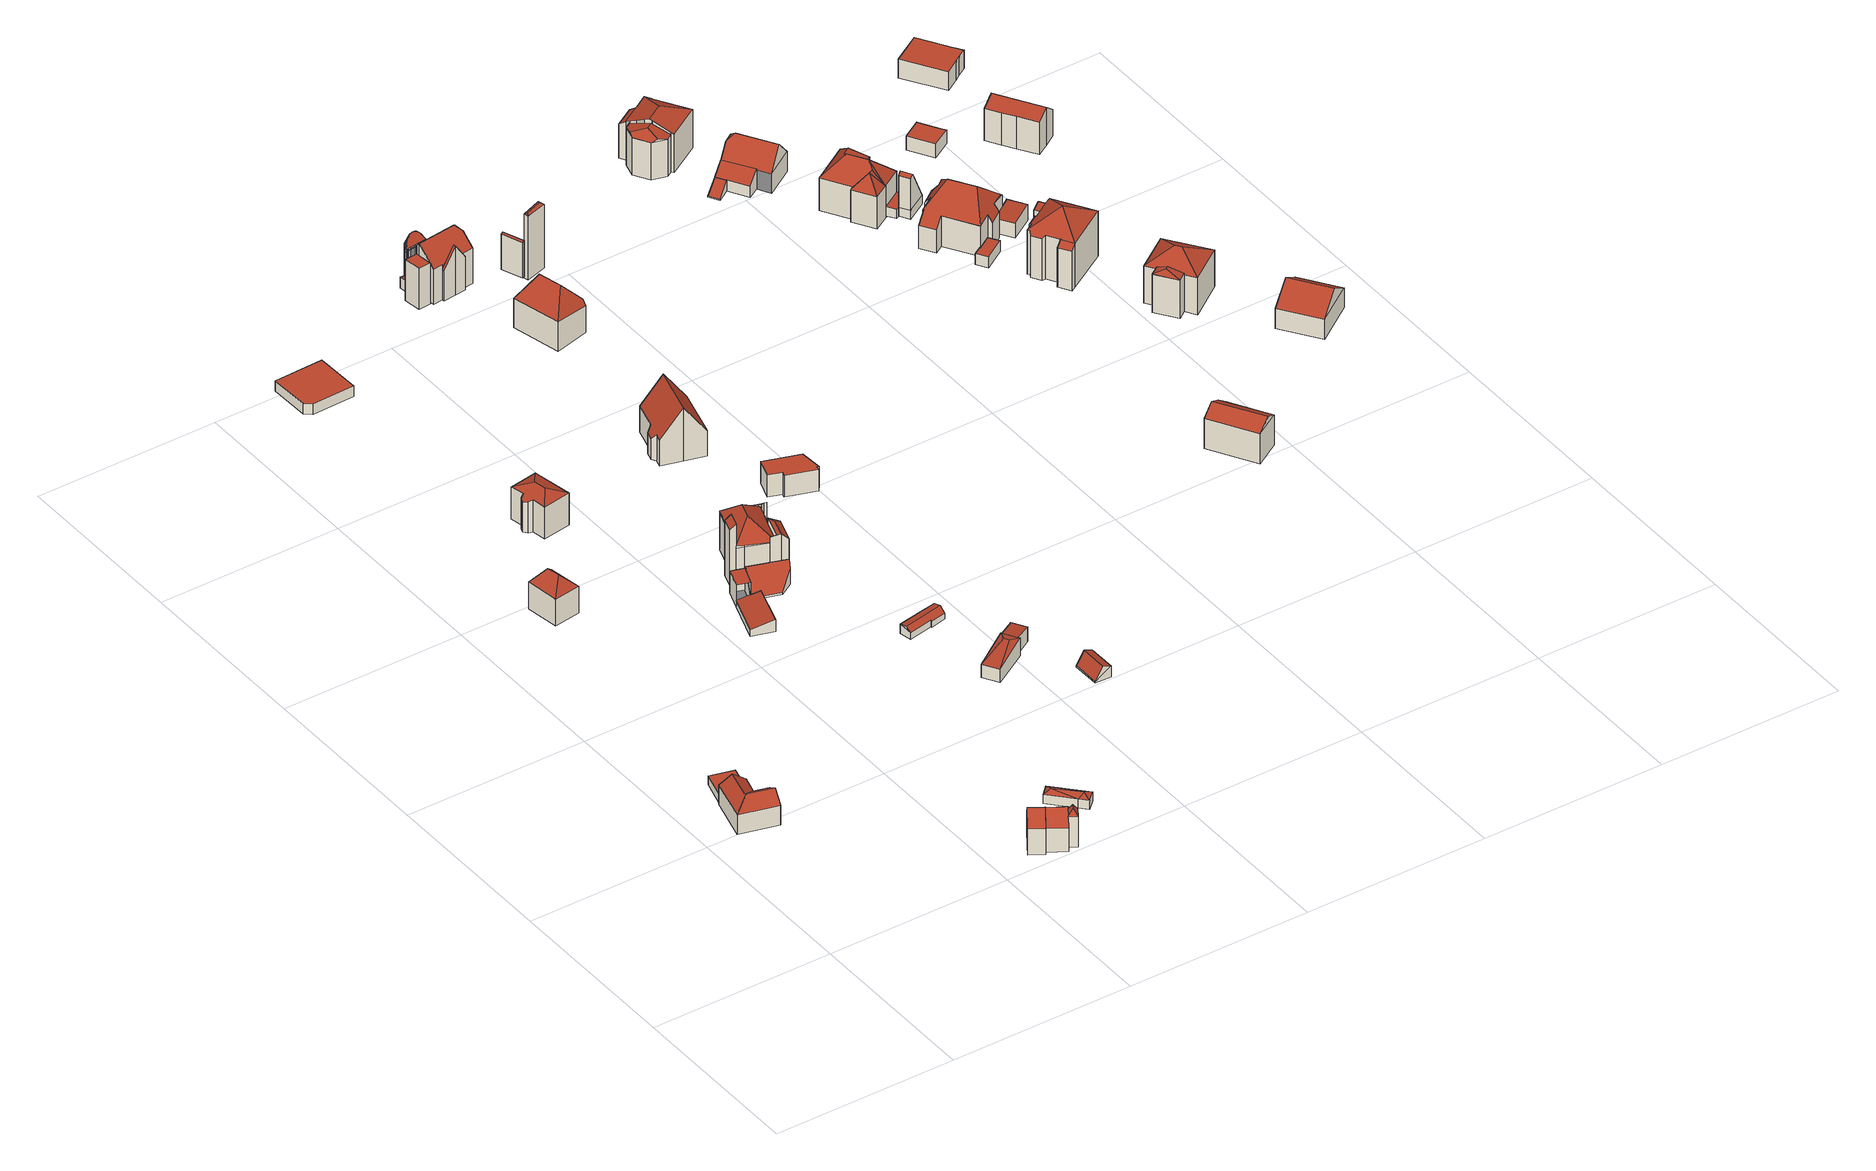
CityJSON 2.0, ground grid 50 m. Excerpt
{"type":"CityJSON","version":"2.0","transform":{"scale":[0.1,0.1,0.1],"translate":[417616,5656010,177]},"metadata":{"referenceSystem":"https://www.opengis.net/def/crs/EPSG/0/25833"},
"CityObjects":{
"building1":{"type":"Building","attributes":{"Dachtyp_tdc":"tdcFreeFormRoof","Gemeindeschluessel":14612000,"Dachneigung":33.46,"QualitaetDacherkennung":55,"Geometrietyp2DReferenz":"3000","measuredHeight":8.09,"function":"31001_9998","roofType":"5000"},"geometry":[{"type":"Solid","lod":"2","boundaries":[[[[0,1,2,3]],[[1,4,5,2]],[[4,6,7,5]],[[6,8,9,7]],[[8,10,11,9]],[[12,13,14,8,6]],[[15,12,6,4]],[[15,4,1]],[[13,12,15,1,0]],[[14,13,0,10]],[[14,10,8]],[[11,3,2,5,7,9]],[[10,0,3,11]]]],"semantics":{"surfaces":[{"type":"WallSurface"},{"type":"RoofSurface"},{"type":"GroundSurface"}],"values":[[0,0,0,0,0,1,1,0,1,1,0,2,0]]}}]},
"building2":{"type":"Building","attributes":{"Dachtyp_tdc":"tdcPolyFlatRoof","Gemeindeschluessel":14612000,"Dachneigung":0,"QualitaetDacherkennung":69,"Geometrietyp2DReferenz":"3000","measuredHeight":2.61,"function":"31001_9998","roofType":"1000"},"geometry":[{"type":"Solid","lod":"2","boundaries":[[[[16,17,18,19]],[[17,20,21,18]],[[20,22,23,21]],[[22,16,19,23]],[[22,20,17,16]],[[19,18,21,23]]]],"semantics":{"surfaces":[{"type":"WallSurface"},{"type":"RoofSurface"},{"type":"GroundSurface"}],"values":[[0,0,0,0,1,2]]}}]},
"building3":{"type":"Building","attributes":{"Dachtyp_tdc":"tdcHipRoof","Gemeindeschluessel":14612000,"Dachneigung":44.74,"QualitaetDacherkennung":83,"Geometrietyp2DReferenz":"3000","measuredHeight":11.31,"function":"31001_9998","roofType":"3200"},"geometry":[{"type":"Solid","lod":"2","boundaries":[[[[24,25,26,27]],[[25,28,29,26]],[[28,30,31,29]],[[30,24,27,31]],[[28,25,32]],[[24,30,33]],[[25,24,33,32]],[[30,28,32,33]],[[27,26,29,31]]]],"semantics":{"surfaces":[{"type":"WallSurface"},{"type":"RoofSurface"},{"type":"GroundSurface"}],"values":[[0,0,0,0,1,1,1,1,2]]}}]},
"building4":{"type":"Building","attributes":{"Gemeindeschluessel":14612000,"Geometrietyp2DReferenz":"3000","function":"31001_9998","roofType":"9999"},"children":["building4-1","building4-2"]},
"building4-1":{"type":"BuildingPart","attributes":{"Dachtyp_tdc":"tdcPolyFlatRoof","Dachneigung":0,"QualitaetDacherkennung":13,"Geometrietyp2DReferenz":"3000","measuredHeight":6.3,"roofType":"1000"},"parents":["building4"],"geometry":[{"type":"MultiSurface","lod":"2","boundaries":[[[34,35,36,37]],[[35,38,39,40,36]],[[41,34,37,42,43]],[[41,38,35,34]],[[37,36,40,42]]],"semantics":{"surfaces":[{"type":"WallSurface"},{"type":"RoofSurface"},{"type":"GroundSurface"}],"values":[0,0,0,1,2]}}]},
"building4-2":{"type":"BuildingPart","attributes":{"Dachtyp_tdc":"tdcPolyFlatRoof","Dachneigung":14.46,"QualitaetDacherkennung":33,"Geometrietyp2DReferenz":"3000","measuredHeight":3.45,"roofType":"2100"},"parents":["building4"],"geometry":[{"type":"MultiSurface","lod":"2","boundaries":[[[44,45,46,47]],[[45,43,42,46]],[[39,48,49,40]],[[48,44,47,49]],[[48,39,43,45,44]],[[47,46,42,40,49]]],"semantics":{"surfaces":[{"type":"WallSurface"},{"type":"RoofSurface"},{"type":"GroundSurface"}],"values":[0,0,0,0,1,2]}}]},
"building5":{"type":"Building","attributes":{"Dachtyp_tdc":"tdcPolyFlatRoof","Gemeindeschluessel":14612000,"Dachneigung":44.93,"QualitaetDacherkennung":62,"Geometrietyp2DReferenz":"3000","measuredHeight":11.12,"function":"31001_9998","roofType":"2100"},"geometry":[{"type":"Solid","lod":"2","boundaries":[[[[50,51,52,53]],[[51,54,55,52]],[[54,56,57,55]],[[56,50,53,57]],[[56,54,51,50]],[[53,52,55,57]]]],"semantics":{"surfaces":[{"type":"WallSurface"},{"type":"RoofSurface"},{"type":"GroundSurface"}],"values":[[0,0,0,0,1,2]]}}]},
"building6":{"type":"Building","attributes":{"Dachtyp_tdc":"tdcHipRoof","Gemeindeschluessel":14612000,"Dachneigung":19.43,"QualitaetDacherkennung":80,"Geometrietyp2DReferenz":"3000","measuredHeight":10.63,"function":"31001_9998","roofType":"3200"},"geometry":[{"type":"Solid","lod":"2","boundaries":[[[[58,59,60,61]],[[59,62,63,60]],[[62,64,65,63]],[[64,66,67,65]],[[66,68,69,67]],[[68,70,71,69]],[[70,72,73,71]],[[72,74,75,73]],[[74,58,61,75]],[[70,68,76]],[[66,64,77]],[[68,66,77,76]],[[64,62,59,58,74,72,70,76,77]],[[61,60,63,65,67,69,71,73,75]]]],"semantics":{"surfaces":[{"type":"WallSurface"},{"type":"RoofSurface"},{"type":"GroundSurface"}],"values":[[0,0,0,0,0,0,0,0,0,1,1,1,1,2]]}}]},
"building7":{"type":"Building","attributes":{"Gemeindeschluessel":14612000,"Geometrietyp2DReferenz":"3000","function":"31001_9998","roofType":"9999"},"children":["building7-1","building7-2","building7-3"]},
"building7-1":{"type":"BuildingPart","attributes":{"Dachtyp_tdc":"tdcFreeFormRoof","Dachneigung":50.49,"QualitaetDacherkennung":10,"Geometrietyp2DReferenz":"3000","measuredHeight":10.17,"roofType":"5000"},"parents":["building7"],"geometry":[{"type":"MultiSurface","lod":"2","boundaries":[[[78,79,80,81]],[[82,83,78,84,85,86]],[[82,86,87]],[[83,82,87,79]],[[83,79,78]],[[80,88,89,90,81]],[[79,87,88,80]],[[87,86,91,89,88]]],"semantics":{"surfaces":[{"type":"WallSurface"},{"type":"RoofSurface"},{"type":"GroundSurface"}],"values":[0,1,1,1,0,2,0,0]}}]},
"building7-2":{"type":"BuildingPart","attributes":{"Dachtyp_tdc":"tdcPolyFlatRoof","Dachneigung":45.04,"QualitaetDacherkennung":73,"Geometrietyp2DReferenz":"3000","measuredHeight":10.27,"roofType":"2100"},"parents":["building7"],"geometry":[{"type":"MultiSurface","lod":"2","boundaries":[[[92,93,94,95]],[[93,96,97,94]],[[98,92,95,99]],[[98,96,93,92]],[[95,94,97,99]]],"semantics":{"surfaces":[{"type":"WallSurface"},{"type":"RoofSurface"},{"type":"GroundSurface"}],"values":[0,0,0,1,2]}}]},
"building7-3":{"type":"BuildingPart","attributes":{"Dachtyp_tdc":"tdcGableRoof","Dachneigung":44.9,"QualitaetDacherkennung":75,"Geometrietyp2DReferenz":"3000","measuredHeight":10.35,"roofType":"3100"},"parents":["building7"],"geometry":[{"type":"MultiSurface","lod":"2","boundaries":[[[100,101,78,81,102]],[[91,103,104,89]],[[103,56,105,104]],[[56,106,99,105]],[[106,98,99]],[[100,102,97,96]],[[106,56,103,91,85,107]],[[107,101,100,96,98,106]],[[102,81,90,89,104,105,99,97]]],"semantics":{"surfaces":[{"type":"WallSurface"},{"type":"RoofSurface"},{"type":"GroundSurface"}],"values":[0,0,0,0,0,0,1,1,2]}}]},
"building8":{"type":"Building","attributes":{"Dachtyp_tdc":"tdcFreeFormRoof","Gemeindeschluessel":14612000,"Dachneigung":48.45,"QualitaetDacherkennung":19,"Geometrietyp2DReferenz":"3000","measuredHeight":6.19,"function":"31001_9998","roofType":"5000"},"geometry":[{"type":"Solid","lod":"2","boundaries":[[[[108,109,110,111]],[[109,112,113,110]],[[112,114,115,113]],[[114,116,117,115]],[[116,118,119,117]],[[118,120,121,119]],[[120,108,111,121]],[[122,120,118,116,114,123]],[[109,108,122,123,112]],[[114,112,123]],[[108,120,122]],[[111,110,113,115,117,119,121]]]],"semantics":{"surfaces":[{"type":"WallSurface"},{"type":"RoofSurface"},{"type":"GroundSurface"}],"values":[[0,0,0,0,0,0,0,1,1,0,0,2]]}}]},
"building9":{"type":"Building","attributes":{"Dachtyp_tdc":"tdcPolyFlatRoof","Gemeindeschluessel":14612000,"Dachneigung":0,"QualitaetDacherkennung":0,"Geometrietyp2DReferenz":"3000","BezugspunktDach":"2000","measuredHeight":3,"function":"31001_9998"},"geometry":[{"type":"MultiSurface","lod":"2","boundaries":[[[124,125,126,127,128]],[[128,127,129,130]],[[127,126,131,129]],[[126,125,132,131]],[[125,124,133,132]],[[124,128,130,133]],[[130,129,131,132,133]]],"semantics":{"surfaces":[{"type":"RoofSurface"},{"type":"WallSurface"},{"type":"GroundSurface"}],"values":[0,1,1,1,1,1,2]}}]},
"building10":{"type":"Building","attributes":{"Gemeindeschluessel":14612000,"Geometrietyp2DReferenz":"3000","function":"31001_9998","roofType":"9999"},"children":["building10-1","building10-2","building10-3","building10-4"]},
"building10-1":{"type":"BuildingPart","attributes":{"Dachtyp_tdc":"tdcHipRoof","Dachneigung":40.08,"QualitaetDacherkennung":46,"Geometrietyp2DReferenz":"3000","measuredHeight":14.86,"roofType":"3200"},"parents":["building10"],"geometry":[{"type":"MultiSurface","lod":"2","boundaries":[[[134,135,136,137]],[[138,139,140,141]],[[139,142,143,140]],[[144,145,146,147]],[[145,148,149,146]],[[150,151,152,153,154]],[[155,156,157,158]],[[135,134,155,158,154,153]],[[157,159,150,154,158]],[[144,159,157,145]],[[145,157,156,148]],[[138,152,151,139]],[[153,152,138]],[[139,151,150,142]],[[137,136,160,141,140,143,147,146,149,161]]],"semantics":{"surfaces":[{"type":"WallSurface"},{"type":"RoofSurface"},{"type":"GroundSurface"}],"values":[0,0,0,0,0,1,1,1,1,0,0,0,0,0,2]}}]},
"building10-2":{"type":"BuildingPart","attributes":{"Dachtyp_tdc":"tdcPolyFlatRoof","Dachneigung":39.01,"QualitaetDacherkennung":54,"Geometrietyp2DReferenz":"3000","measuredHeight":17.36,"roofType":"2100"},"parents":["building10"],"geometry":[{"type":"MultiSurface","lod":"2","boundaries":[[[162,163,159,144,147,164]],[[165,166,167,143,142,150]],[[166,162,164,167]],[[166,165,163,162]],[[164,147,143,167]]],"semantics":{"surfaces":[{"type":"WallSurface"},{"type":"RoofSurface"},{"type":"GroundSurface"}],"values":[0,0,0,1,2]}}]},
"building10-3":{"type":"BuildingPart","attributes":{"Dachtyp_tdc":"tdcPolyFlatRoof","Dachneigung":40.32,"QualitaetDacherkennung":57,"Geometrietyp2DReferenz":"3000","measuredHeight":13.99,"roofType":"2100"},"parents":["building10"],"geometry":[{"type":"MultiSurface","lod":"2","boundaries":[[[168,169,170,171]],[[169,172,173,170]],[[172,174,175,173]],[[174,176,134,137,175]],[[177,178,179,149,148,156]],[[178,168,171,179]],[[178,177,180,176,174,172,169,168]],[[171,170,173,175,137,161,149,179]]],"semantics":{"surfaces":[{"type":"WallSurface"},{"type":"RoofSurface"},{"type":"GroundSurface"}],"values":[0,0,0,0,0,0,1,2]}}]},
"building10-4":{"type":"BuildingPart","attributes":{"Dachtyp_tdc":"tdcHipAndGableRoof","Dachneigung":43.56,"QualitaetDacherkennung":57,"Geometrietyp2DReferenz":"3000","measuredHeight":12.61,"roofType":"5000"},"parents":["building10"],"geometry":[{"type":"MultiSurface","lod":"2","boundaries":[[[181,182,183,184]],[[185,186,187]],[[186,188,189,182,181,187]],[[181,190,185,187]],[[183,141,160,136,191,192,184]],[[182,189,138,141,183]],[[186,185,191,136,135]],[[185,190,192,191]],[[190,181,184,192]]],"semantics":{"surfaces":[{"type":"WallSurface"},{"type":"RoofSurface"},{"type":"GroundSurface"}],"values":[0,1,1,1,2,0,0,0,0]}}]},
"building11":{"type":"Building","attributes":{"Dachtyp_tdc":"tdcFreeFormRoof","Gemeindeschluessel":14612000,"Dachneigung":31.12,"QualitaetDacherkennung":82,"Geometrietyp2DReferenz":"3000","measuredHeight":3.54,"function":"31001_9998","roofType":"5000"},"geometry":[{"type":"Solid","lod":"2","boundaries":[[[[193,194,195,196]],[[194,197,198,195]],[[197,199,200,198]],[[199,201,202,200]],[[201,203,204,202]],[[203,193,196,204]],[[201,205,203]],[[199,205,201]],[[205,199,206]],[[206,199,197]],[[206,194,205]],[[194,206,197]],[[205,193,203]],[[196,195,198,200,202,204]],[[205,194,193]]]],"semantics":{"surfaces":[{"type":"WallSurface"},{"type":"RoofSurface"},{"type":"GroundSurface"}],"values":[[0,0,0,0,0,0,1,1,1,1,1,1,1,2,1]]}}]},
"building12":{"type":"Building","attributes":{"Dachtyp_tdc":"tdcFreeFormRoof","Gemeindeschluessel":14612000,"Dachneigung":10.93,"QualitaetDacherkennung":46,"Geometrietyp2DReferenz":"3000","measuredHeight":3.18,"function":"31001_9998","roofType":"5000"},"geometry":[{"type":"Solid","lod":"2","boundaries":[[[[207,208,209,210]],[[208,211,212,209]],[[211,213,214,212]],[[213,215,216,214]],[[215,217,218,216]],[[217,219,220,218]],[[219,207,210,220]],[[208,207,221,222,213,211]],[[221,219,217,215,222]],[[215,213,222]],[[207,219,221]],[[210,209,212,214,216,218,220]]]],"semantics":{"surfaces":[{"type":"WallSurface"},{"type":"RoofSurface"},{"type":"GroundSurface"}],"values":[[0,0,0,0,0,0,0,1,1,0,0,2]]}}]},
"building13":{"type":"Building","attributes":{"Dachtyp_tdc":"tdcGableRoof","Gemeindeschluessel":14612000,"Dachneigung":53.6,"QualitaetDacherkennung":59,"Geometrietyp2DReferenz":"3000","measuredHeight":15.45,"function":"31001_9998","roofType":"3100"},"geometry":[{"type":"Solid","lod":"2","boundaries":[[[[223,224,225,226]],[[224,227,228,225]],[[227,229,230,228]],[[229,231,232,230]],[[231,233,234,232]],[[233,235,236,234]],[[235,237,238,236]],[[237,239,240,238]],[[239,241,242,240]],[[241,223,226,242]],[[237,235,233,231]],[[231,229,227,224,223,241,239,237]],[[226,225,228,230,232,234,236,238,240,242]]]],"semantics":{"surfaces":[{"type":"WallSurface"},{"type":"RoofSurface"},{"type":"GroundSurface"}],"values":[[0,0,0,0,0,0,0,0,0,0,1,1,2]]}}]},
"building14":{"type":"Building","attributes":{"Dachtyp_tdc":"tdcPolyFlatRoof","Gemeindeschluessel":14612000,"Dachneigung":0,"QualitaetDacherkennung":0,"Geometrietyp2DReferenz":"3000","BezugspunktDach":"2000","measuredHeight":11.97,"function":"31001_9998"},"geometry":[{"type":"MultiSurface","lod":"2","boundaries":[[[243,244,245,246]],[[246,245,247,248]],[[245,244,249,247]],[[244,243,250,249]],[[243,246,248,250]],[[248,247,249,250]]],"semantics":{"surfaces":[{"type":"RoofSurface"},{"type":"WallSurface"},{"type":"GroundSurface"}],"values":[0,1,1,1,1,2]}}]},
"building15":{"type":"Building","attributes":{"Dachtyp_tdc":"tdcPolyFlatRoof","Gemeindeschluessel":14612000,"Dachneigung":0,"QualitaetDacherkennung":82,"Geometrietyp2DReferenz":"3000","measuredHeight":6.3,"function":"31001_9998","roofType":"1000"},"geometry":[{"type":"Solid","lod":"2","boundaries":[[[[251,252,253,254,255,256,257,258]],[[259,260,252,251]],[[260,261,253,252]],[[261,262,254,253]],[[262,263,255,254]],[[263,264,256,255]],[[264,265,257,256]],[[265,266,258,257]],[[266,259,251,258]],[[266,265,264,263,262,261,260,259]]]],"semantics":{"surfaces":[{"type":"GroundSurface"},{"type":"WallSurface"},{"type":"RoofSurface"}],"values":[[0,1,1,1,1,1,1,1,1,2]]}}]},
"building16":{"type":"Building","attributes":{"Gemeindeschluessel":14612000,"Geometrietyp2DReferenz":"3000","function":"31001_9998","roofType":"9999"},"children":["building16-1","building16-2"]},
"building16-1":{"type":"BuildingPart","attributes":{"Dachtyp_tdc":"tdcHipRoof","Dachneigung":10.41,"QualitaetDacherkennung":45,"Geometrietyp2DReferenz":"3000","measuredHeight":5.51,"roofType":"3200"},"parents":["building16"],"geometry":[{"type":"MultiSurface","lod":"2","boundaries":[[[267,268,269,270]],[[268,271,272,269]],[[271,273,274,275,272]],[[276,277,278]],[[276,267,270,277]],[[273,271,279]],[[268,267,280]],[[271,268,280,279]],[[267,276,273,279,280]],[[270,269,272,275,277]]],"semantics":{"surfaces":[{"type":"WallSurface"},{"type":"RoofSurface"},{"type":"GroundSurface"}],"values":[0,0,0,0,0,1,1,1,1,2]}}]},
"building16-2":{"type":"BuildingPart","attributes":{"Dachtyp_tdc":"tdcPolyFlatRoof","Dachneigung":3.44,"QualitaetDacherkennung":59,"Geometrietyp2DReferenz":"3000","measuredHeight":4.6,"roofType":"2100"},"parents":["building16"],"geometry":[{"type":"MultiSurface","lod":"2","boundaries":[[[274,281,282,275]],[[281,283,284,282]],[[283,278,277,284]],[[278,283,281,274]],[[275,282,284,277]]],"semantics":{"surfaces":[{"type":"WallSurface"},{"type":"RoofSurface"},{"type":"GroundSurface"}],"values":[0,0,0,1,2]}}]},
"building17":{"type":"Building","attributes":{"Gemeindeschluessel":14612000,"Geometrietyp2DReferenz":"3000","function":"31001_9998","roofType":"9999"},"children":["building17-1","building17-2","building17-3","building17-4"]},
"building17-1":{"type":"BuildingPart","attributes":{"Dachtyp_tdc":"tdcGableRoof","Dachneigung":56.57,"QualitaetDacherkennung":34,"Geometrietyp2DReferenz":"3000","measuredHeight":14.12,"roofType":"3100"},"parents":["building17"],"geometry":[{"type":"MultiSurface","lod":"2","boundaries":[[[285,286,287,288]],[[286,289,290,287]],[[289,291,292,290]],[[291,293,294,292]],[[289,286,285,295,296]],[[296,297,293,291,289]],[[298,288,287,290,292,294]]],"semantics":{"surfaces":[{"type":"WallSurface"},{"type":"RoofSurface"},{"type":"GroundSurface"}],"values":[0,0,0,0,1,1,2]}}]},
"building17-2":{"type":"BuildingPart","attributes":{"Dachtyp_tdc":"tdcPolyFlatRoof","Dachneigung":10.03,"QualitaetDacherkennung":60,"Geometrietyp2DReferenz":"3000","measuredHeight":3.23,"roofType":"2100"},"parents":["building17"],"geometry":[{"type":"MultiSurface","lod":"2","boundaries":[[[299,300,301,302]],[[300,303,304,301]],[[303,305,306,304]],[[305,307,308,306]],[[309,299,302,310]],[[309,307,305,303,300,299]],[[302,301,304,306,308,310]]],"semantics":{"surfaces":[{"type":"WallSurface"},{"type":"RoofSurface"},{"type":"GroundSurface"}],"values":[0,0,0,0,0,1,2]}}]},
"building17-3":{"type":"BuildingPart","attributes":{"Dachtyp_tdc":"tdcFreeFormRoof","Dachneigung":66,"QualitaetDacherkennung":33,"Geometrietyp2DReferenz":"3000","measuredHeight":13.18,"roofType":"5000"},"parents":["building17"],"geometry":[{"type":"MultiSurface","lod":"2","boundaries":[[[311,312,313,308,314]],[[312,315,316,313]],[[315,317,318,316]],[[317,319,320,318]],[[319,321,322,320]],[[321,323,324,322]],[[323,325,326,324]],[[325,327,328,326]],[[327,329,330,328]],[[329,331,332,330]],[[331,333,334,332]],[[333,335,336,334]],[[335,337,338,336]],[[337,339,340,338]],[[339,341,342,340]],[[341,343,344,342]],[[343,345,346,344]],[[345,347,348,346]],[[347,349,350,348]],[[349,351,352,353,350]],[[347,345,354,355]],[[345,343,356,354]],[[343,341,357,356]],[[341,339,337,358,357]],[[337,335,359,358]],[[335,333,360,359]],[[333,331,329,361,360]],[[329,327,362,361]],[[327,325,363,362]],[[325,323,364,363]],[[323,321,365,364]],[[321,319,366,365]],[[319,317,367,366]],[[317,315,368,367]],[[315,312,369,368]],[[312,311,369]],[[311,351,370,355,354,356,357,358,359,360,361,362,363,364,365,366,367,368,369]],[[351,349,370]],[[349,347,355,370]],[[308,313,316,318,320,322,324,326,328,330,332,334,336,338,340,342,344,346,348,350,353]]],"semantics":{"surfaces":[{"type":"WallSurface"},{"type":"RoofSurface"},{"type":"GroundSurface"}],"values":[0,0,0,0,0,0,0,0,0,0,0,0,0,0,0,0,0,0,0,0,1,1,1,1,1,1,1,1,1,1,1,1,1,1,1,1,1,1,1,2]}}]},
"building17-4":{"type":"BuildingPart","attributes":{"Dachtyp_tdc":"tdcGableAndHippedGRoof","Dachneigung":47.27,"QualitaetDacherkennung":46,"Geometrietyp2DReferenz":"3000","measuredHeight":14.82,"roofType":"9999"},"parents":["building17"],"geometry":[{"type":"MultiSurface","lod":"2","boundaries":[[[371,294,293]],[[371,372,373,294]],[[372,374,375,373]],[[374,376,377,375]],[[376,378,302,377]],[[378,379,309,310,302]],[[352,380,353]],[[380,381,382,353]],[[381,383,384,382]],[[383,385,386,384]],[[385,387,388,386]],[[387,389,288,388]],[[389,285,288]],[[385,383,390]],[[383,381,380,352,314,379,378,376,390]],[[376,374,372,371,297,391,295,389,387,385,390]],[[298,294,373,375,377,302,310,308,353,382,384,386,388,288]]],"semantics":{"surfaces":[{"type":"WallSurface"},{"type":"RoofSurface"},{"type":"GroundSurface"}],"values":[0,0,0,0,0,0,0,0,0,0,0,0,0,1,1,1,2]}}]},
"building18":{"type":"Building","attributes":{"Dachtyp_tdc":"tdcFreeFormRoof","Gemeindeschluessel":14612000,"Dachneigung":48.37,"QualitaetDacherkennung":64,"Geometrietyp2DReferenz":"3000","measuredHeight":14.3,"function":"31001_9998","roofType":"5000"},"geometry":[{"type":"Solid","lod":"2","boundaries":[[[[392,393,394,395]],[[393,396,397,394]],[[396,398,399,397]],[[398,400,401,399]],[[400,402,403,401]],[[402,404,405,403]],[[404,406,407,405]],[[406,392,395,407]],[[402,408,409,404]],[[410,411,392,406]],[[396,393,411,410,409,408,400,398]],[[404,409,410,406]],[[393,392,411]],[[402,400,408]],[[395,394,397,399,401,403,405,407]]]],"semantics":{"surfaces":[{"type":"WallSurface"},{"type":"RoofSurface"},{"type":"GroundSurface"}],"values":[[0,0,0,0,0,0,0,0,1,1,1,1,0,0,2]]}}]},
"building19":{"type":"Building","attributes":{"Dachtyp_tdc":"tdcGableRoof","Gemeindeschluessel":14612000,"Dachneigung":59.04,"QualitaetDacherkennung":32,"Geometrietyp2DReferenz":"3000","measuredHeight":4.01,"function":"31001_9998","roofType":"3100"},"geometry":[{"type":"Solid","lod":"2","boundaries":[[[[412,413,414,415]],[[413,416,417,414]],[[416,418,419,417]],[[418,412,415,419]],[[416,413,420]],[[412,418,421]],[[413,412,421,420]],[[418,416,420,421]],[[415,414,417,419]]]],"semantics":{"surfaces":[{"type":"WallSurface"},{"type":"RoofSurface"},{"type":"GroundSurface"}],"values":[[0,0,0,0,0,0,1,1,2]]}}]},
"building20":{"type":"Building","attributes":{"Dachtyp_tdc":"tdcFreeFormRoof","Gemeindeschluessel":14612000,"Dachneigung":53.08,"QualitaetDacherkennung":3,"Geometrietyp2DReferenz":"3000","measuredHeight":10.49,"function":"31001_9998","roofType":"5000"},"geometry":[{"type":"Solid","lod":"2","boundaries":[[[[422,423,424,425]],[[423,426,427,424]],[[426,428,429,427]],[[428,430,431,429]],[[430,422,425,431]],[[426,432,430,428]],[[426,423,422,432]],[[422,430,432]],[[425,424,427,429,431]]]],"semantics":{"surfaces":[{"type":"WallSurface"},{"type":"RoofSurface"},{"type":"GroundSurface"}],"values":[[0,0,0,0,0,1,1,0,2]]}}]},
"building21":{"type":"Building","attributes":{"Dachtyp_tdc":"tdcFreeFormRoof","Gemeindeschluessel":14612000,"Dachneigung":24.57,"QualitaetDacherkennung":2,"Geometrietyp2DReferenz":"3000","measuredHeight":18.93,"function":"31001_9998","roofType":"5000"},"geometry":[{"type":"Solid","lod":"2","boundaries":[[[[433,434,435,436]],[[434,437,438,435]],[[437,439,440,438]],[[439,433,436,440]],[[441,439,437]],[[442,441,437,434]],[[442,434,433]],[[441,442,433,439]],[[436,435,438,440]]]],"semantics":{"surfaces":[{"type":"WallSurface"},{"type":"RoofSurface"},{"type":"GroundSurface"}],"values":[[0,0,0,0,1,1,1,1,2]]}}]},
"building22":{"type":"Building","attributes":{"Gemeindeschluessel":14612000,"Geometrietyp2DReferenz":"3000","function":"31001_9998","roofType":"9999"},"children":["building22-1","building22-2","building22-3"]},
"building22-1":{"type":"BuildingPart","attributes":{"Dachtyp_tdc":"tdcHipAndGableRoof","Dachneigung":21.93,"QualitaetDacherkennung":48,"Geometrietyp2DReferenz":"3000","measuredHeight":13.62,"roofType":"5000"},"parents":["building22"],"geometry":[{"type":"MultiSurface","lod":"2","boundaries":[[[443,444,445,446,447]],[[448,449,450,451,452,453,454,455,456,457]],[[458,459,452,451,460]],[[459,461,453,452]],[[461,462,454,453]],[[462,446,455,454]],[[446,445,456,455]],[[445,444,463,457,456]],[[446,462,461,459,447]],[[459,458,464,443,447]]],"semantics":{"surfaces":[{"type":"RoofSurface"},{"type":"GroundSurface"},{"type":"WallSurface"}],"values":[0,1,2,2,2,2,2,2,0,0]}}]},
"building22-2":{"type":"BuildingPart","attributes":{"Dachtyp_tdc":"tdcFreeFormRoof","Dachneigung":15.22,"QualitaetDacherkennung":42,"Geometrietyp2DReferenz":"3000","measuredHeight":12.46,"roofType":"5000"},"parents":["building22"],"geometry":[{"type":"MultiSurface","lod":"2","boundaries":[[[465,466,467,468]],[[466,469,470,467]],[[469,471,472,470]],[[471,473,449,472]],[[463,465,468,457]],[[474,475,476,477,478]],[[463,479,476,475,465]],[[479,480,481,482,477,476]],[[469,478,477,482,471]],[[471,482,481,473]],[[466,474,478,469]],[[465,475,474,466]],[[468,467,470,472,449,448,457]]],"semantics":{"surfaces":[{"type":"WallSurface"},{"type":"RoofSurface"},{"type":"GroundSurface"}],"values":[0,0,0,0,0,1,1,1,0,0,0,0,2]}}]},
"building22-3":{"type":"BuildingPart","attributes":{"Dachtyp_tdc":"tdcPolyFlatRoof","Dachneigung":31.66,"QualitaetDacherkennung":36,"Geometrietyp2DReferenz":"3000","measuredHeight":10.92,"roofType":"2100"},"parents":["building22"],"geometry":[{"type":"MultiSurface","lod":"2","boundaries":[[[483,460,451,484]],[[485,486,487,450]],[[486,483,484,487]],[[486,485,460,483]],[[484,451,450,487]]],"semantics":{"surfaces":[{"type":"WallSurface"},{"type":"RoofSurface"},{"type":"GroundSurface"}],"values":[0,0,0,1,2]}}]},
"building23":{"type":"Building","attributes":{"Gemeindeschluessel":14612000,"Geometrietyp2DReferenz":"3000","function":"31001_9998","roofType":"9999"},"children":["building23-1","building23-2","building23-3"]},
"building23-1":{"type":"BuildingPart","attributes":{"Dachtyp_tdc":"tdcPolyFlatRoof","Dachneigung":35.91,"QualitaetDacherkennung":76,"Geometrietyp2DReferenz":"3000","measuredHeight":3.19,"roofType":"2100"},"parents":["building23"],"geometry":[{"type":"MultiSurface","lod":"2","boundaries":[[[488,489,490,491]],[[489,492,493,490]],[[492,494,495,493]],[[494,492,489,488]],[[491,490,493,495]]],"semantics":{"surfaces":[{"type":"WallSurface"},{"type":"RoofSurface"},{"type":"GroundSurface"}],"values":[0,0,0,1,2]}}]},
"building23-2":{"type":"BuildingPart","attributes":{"Dachtyp_tdc":"tdcGableAndHippedGRoof","Dachneigung":48.72,"QualitaetDacherkennung":74,"Geometrietyp2DReferenz":"3000","measuredHeight":10.91,"roofType":"9999"},"parents":["building23"],"geometry":[{"type":"MultiSurface","lod":"2","boundaries":[[[496,497,498,499]],[[497,500,501,498]],[[500,502,503,501]],[[497,496,504,505]],[[502,500,506]],[[505,504,507]],[[496,508,502,506,507,504]],[[500,497,505,507,506]],[[503,509,499,498,501]]],"semantics":{"surfaces":[{"type":"WallSurface"},{"type":"RoofSurface"},{"type":"GroundSurface"}],"values":[0,0,0,0,0,1,1,1,2]}}]},
"building23-3":{"type":"BuildingPart","attributes":{"Dachtyp_tdc":"tdcPolyFlatRoof","Dachneigung":36.92,"QualitaetDacherkennung":60,"Geometrietyp2DReferenz":"3000","measuredHeight":5.85,"roofType":"2100"},"parents":["building23"],"geometry":[{"type":"MultiSurface","lod":"2","boundaries":[[[510,511,512,509,508]],[[511,513,488,491,512]],[[514,515,496,499,495,494]],[[515,514,513,511,510]],[[509,512,491,495,499]]],"semantics":{"surfaces":[{"type":"WallSurface"},{"type":"RoofSurface"},{"type":"GroundSurface"}],"values":[0,0,0,1,2]}}]},
"building24":{"type":"Building","attributes":{"Dachtyp_tdc":"tdcFreeFormRoof","Gemeindeschluessel":14612000,"Dachneigung":27.57,"QualitaetDacherkennung":89,"Geometrietyp2DReferenz":"3000","measuredHeight":10.9,"function":"31001_9998","roofType":"5000"},"geometry":[{"type":"Solid","lod":"2","boundaries":[[[[516,517,518,519]],[[517,520,521,518]],[[520,522,523,521]],[[522,524,525,523]],[[524,516,519,525]],[[516,526,527,517]],[[526,524,522,520,527]],[[516,524,526]],[[520,517,527]],[[519,518,521,523,525]]]],"semantics":{"surfaces":[{"type":"WallSurface"},{"type":"RoofSurface"},{"type":"GroundSurface"}],"values":[[0,0,0,0,0,1,1,0,0,2]]}}]},
"building25":{"type":"Building","attributes":{"Dachtyp_tdc":"tdcFreeFormRoof","Gemeindeschluessel":14612000,"Dachneigung":46.3,"QualitaetDacherkennung":54,"Geometrietyp2DReferenz":"3000","measuredHeight":14.41,"function":"31001_9998","roofType":"5000"},"geometry":[{"type":"Solid","lod":"2","boundaries":[[[[528,529,530,531]],[[529,532,533,530]],[[532,534,535,533]],[[534,536,537,535]],[[536,538,539,537]],[[538,540,541,539]],[[540,542,543,541]],[[542,544,545,543]],[[544,528,531,545]],[[546,547,548,544,542]],[[549,546,542,540]],[[549,540,538]],[[547,546,549,538,536]],[[550,548,547,536,534]],[[551,550,534,532]],[[551,532,529]],[[548,528,544]],[[550,528,548]],[[551,528,550]],[[528,551,529]],[[531,530,533,535,537,539,541,543,545]]]],"semantics":{"surfaces":[{"type":"WallSurface"},{"type":"RoofSurface"},{"type":"GroundSurface"}],"values":[[0,0,0,0,0,0,0,0,0,1,1,1,1,1,1,1,1,1,1,1,2]]}}]},
"building26":{"type":"Building","attributes":{"Dachtyp_tdc":"tdcPolyFlatRoof","Gemeindeschluessel":14612000,"Dachneigung":0,"QualitaetDacherkennung":50,"Geometrietyp2DReferenz":"3000","measuredHeight":2.77,"function":"31001_9998","roofType":"1000"},"geometry":[{"type":"Solid","lod":"2","boundaries":[[[[552,553,554,555]],[[553,556,557,554]],[[556,558,559,557]],[[558,560,561,559]],[[560,552,555,561]],[[560,558,556,553,552]],[[555,554,557,559,561]]]],"semantics":{"surfaces":[{"type":"WallSurface"},{"type":"RoofSurface"},{"type":"GroundSurface"}],"values":[[0,0,0,0,0,1,2]]}}]},
"building27":{"type":"Building","attributes":{"Dachtyp_tdc":"tdcPolyFlatRoof","Gemeindeschluessel":14612000,"Dachneigung":0,"QualitaetDacherkennung":48,"Geometrietyp2DReferenz":"3000","measuredHeight":3.08,"function":"31001_9998","roofType":"1000"},"geometry":[{"type":"Solid","lod":"2","boundaries":[[[[562,563,564,565]],[[563,566,567,564]],[[566,568,569,567]],[[568,570,571,569]],[[570,572,573,571]],[[572,574,575,573]],[[574,562,565,575]],[[574,572,570,568,566,563,562]],[[565,564,567,569,571,573,575]]]],"semantics":{"surfaces":[{"type":"WallSurface"},{"type":"RoofSurface"},{"type":"GroundSurface"}],"values":[[0,0,0,0,0,0,0,1,2]]}}]},
"building28":{"type":"Building","attributes":{"Dachtyp_tdc":"tdcFreeFormRoof","Gemeindeschluessel":14612000,"Dachneigung":61.39,"QualitaetDacherkennung":4,"Geometrietyp2DReferenz":"3000","measuredHeight":12.37,"function":"31001_9998","roofType":"5000"},"geometry":[{"type":"Solid","lod":"2","boundaries":[[[[576,560,577,578]],[[560,558,579,577]],[[558,580,581,579]],[[580,582,583,581]],[[582,576,578,583]],[[584,585,586,587]],[[580,588,584,587,582]],[[558,588,580]],[[560,585,584,588,558]],[[576,586,585,560]],[[582,587,586,576]],[[578,577,579,581,583]]]],"semantics":{"surfaces":[{"type":"WallSurface"},{"type":"RoofSurface"},{"type":"GroundSurface"}],"values":[[0,0,0,0,0,1,1,0,0,0,0,2]]}}]},
"building29":{"type":"Building","attributes":{"Dachtyp_tdc":"tdcFreeFormRoof","Gemeindeschluessel":14612000,"Dachneigung":41.2,"QualitaetDacherkennung":48,"Geometrietyp2DReferenz":"3000","measuredHeight":14.64,"function":"31001_9998","roofType":"5000"},"geometry":[{"type":"Solid","lod":"2","boundaries":[[[[589,590,591,592]],[[590,593,594,591]],[[593,595,596,594]],[[595,597,598,596]],[[597,599,600,598]],[[599,601,602,600]],[[601,603,604,602]],[[603,605,606,604]],[[605,607,608,606]],[[607,609,610,608]],[[609,611,612,610]],[[611,613,614,612]],[[613,615,616,614]],[[615,617,618,616]],[[617,619,620,618]],[[619,621,622,620]],[[621,623,624,622]],[[623,625,626,624]],[[625,627,628,626]],[[627,589,592,628]],[[601,629,630,631,609,607,605,603]],[[632,633,627,625,623,621,619,634]],[[629,599,597,595,593,590,589,633,632,630]],[[611,631,630,632,634,617,615,613]],[[619,617,634]],[[589,627,633]],[[601,599,629]],[[611,609,631]],[[592,591,594,596,598,600,602,604,606,608,610,612,614,616,618,620,622,624,626,628]]]],"semantics":{"surfaces":[{"type":"WallSurface"},{"type":"RoofSurface"},{"type":"GroundSurface"}],"values":[[0,0,0,0,0,0,0,0,0,0,0,0,0,0,0,0,0,0,0,0,1,1,1,1,0,0,0,0,2]]}}]},
"building30":{"type":"Building","attributes":{"Gemeindeschluessel":14612000,"Geometrietyp2DReferenz":"3000","function":"31001_9998","roofType":"9999"},"children":["building30-1","building30-2","building30-3"]},
"building30-1":{"type":"BuildingPart","attributes":{"Dachtyp_tdc":"tdcTentRoof","Dachneigung":33.46,"QualitaetDacherkennung":67,"Geometrietyp2DReferenz":"3000","measuredHeight":17.04,"roofType":"3500"},"parents":["building30"],"geometry":[{"type":"MultiSurface","lod":"2","boundaries":[[[635,636,637,638]],[[636,639,640,641,637]],[[642,643,644]],[[642,645,646,643]],[[645,647,648,646]],[[647,649,650,648]],[[651,652,653,654]],[[652,655,656,653]],[[655,657,658,656]],[[657,659,660,658]],[[659,661,662,660]],[[661,663,664,662]],[[663,665,666,664]],[[665,635,638,666]],[[647,645,667]],[[649,647,667]],[[661,659,657,655,652,651,649,667]],[[645,642,639,636,635,665,663,661,667]],[[638,637,641,668,643,646,648,650,654,653,656,658,660,662,664,666]]],"semantics":{"surfaces":[{"type":"WallSurface"},{"type":"RoofSurface"},{"type":"GroundSurface"}],"values":[0,0,0,0,0,0,0,0,0,0,0,0,0,0,1,1,1,1,2]}}]},
"building30-2":{"type":"BuildingPart","attributes":{"Dachtyp_tdc":"tdcGableRoof","Dachneigung":13.12,"QualitaetDacherkennung":13,"Geometrietyp2DReferenz":"3000","measuredHeight":12.53,"roofType":"3100"},"parents":["building30"],"geometry":[{"type":"MultiSurface","lod":"2","boundaries":[[[669,670,671,672]],[[670,673,674,671]],[[673,675,676,674]],[[675,644,643,676]],[[640,677,637,641]],[[677,669,672,637]],[[678,644,675,673]],[[673,670,669,677,640,678]],[[672,671,674,676,643,668,641,637]]],"semantics":{"surfaces":[{"type":"WallSurface"},{"type":"RoofSurface"},{"type":"GroundSurface"}],"values":[0,0,0,0,0,0,1,1,2]}}]},
"building30-3":{"type":"BuildingPart","attributes":{"Dachtyp_tdc":"tdcPolyFlatRoof","Dachneigung":34.94,"QualitaetDacherkennung":14,"Geometrietyp2DReferenz":"3000","measuredHeight":12.71,"roofType":"2100"},"parents":["building30"],"geometry":[{"type":"MultiSurface","lod":"2","boundaries":[[[679,680,651,654,681]],[[682,683,650,649]],[[682,679,681,683]],[[682,649,680,679]],[[681,654,650,683]]],"semantics":{"surfaces":[{"type":"WallSurface"},{"type":"RoofSurface"},{"type":"GroundSurface"}],"values":[0,0,0,1,2]}}]},
"building31":{"type":"Building","attributes":{"Dachtyp_tdc":"tdcPolyFlatRoof","Gemeindeschluessel":14612000,"Dachneigung":3.4,"QualitaetDacherkennung":65,"Geometrietyp2DReferenz":"3000","measuredHeight":4.61,"function":"31001_9998","roofType":"2100"},"geometry":[{"type":"Solid","lod":"2","boundaries":[[[[684,685,686,687]],[[685,688,689,686]],[[688,690,691,689]],[[690,692,693,691]],[[692,694,695,693]],[[694,684,687,695]],[[694,692,690,688,685,684]],[[687,686,689,691,693,695]]]],"semantics":{"surfaces":[{"type":"WallSurface"},{"type":"RoofSurface"},{"type":"GroundSurface"}],"values":[[0,0,0,0,0,0,1,2]]}}]},
"building32":{"type":"Building","attributes":{"Gemeindeschluessel":14612000,"Geometrietyp2DReferenz":"3000","function":"31001_9998","roofType":"9999"},"children":["building32-1","building32-2"]},
"building32-1":{"type":"BuildingPart","attributes":{"Dachtyp_tdc":"tdcHipRoof","Dachneigung":28.52,"QualitaetDacherkennung":75,"Geometrietyp2DReferenz":"3000","measuredHeight":13.97,"roofType":"3200"},"parents":["building32"],"geometry":[{"type":"MultiSurface","lod":"2","boundaries":[[[696,697,698,699]],[[697,700,701,698]],[[700,702,703,701]],[[702,704,705,703]],[[704,706,707,705]],[[704,702,708]],[[700,697,709]],[[702,700,709,708]],[[697,696,706,704,708,709]],[[699,698,701,703,705,707]]],"semantics":{"surfaces":[{"type":"WallSurface"},{"type":"RoofSurface"},{"type":"GroundSurface"}],"values":[0,0,0,0,0,1,1,1,1,2]}}]},
"building32-2":{"type":"BuildingPart","attributes":{"Dachtyp_tdc":"tdcHipAndGableRoof","Dachneigung":14.05,"QualitaetDacherkennung":60,"Geometrietyp2DReferenz":"3000","measuredHeight":12.16,"roofType":"5000"},"parents":["building32"],"geometry":[{"type":"MultiSurface","lod":"2","boundaries":[[[710,711,712,707]],[[711,713,714,712]],[[713,715,699,714]],[[715,696,699]],[[710,707,706]],[[716,711,717]],[[711,710,718,717]],[[719,716,717,718]],[[715,719,718,710]],[[713,716,719,715]],[[711,716,713]],[[712,714,699,707]]],"semantics":{"surfaces":[{"type":"WallSurface"},{"type":"RoofSurface"},{"type":"GroundSurface"}],"values":[0,0,0,0,0,1,1,1,0,0,0,2]}}]},
"building33":{"type":"Building","attributes":{"Dachtyp_tdc":"tdcPolyFlatRoof","Gemeindeschluessel":14612000,"Dachneigung":0,"QualitaetDacherkennung":72,"Geometrietyp2DReferenz":"3000","measuredHeight":3.97,"function":"31001_9998","roofType":"1000"},"geometry":[{"type":"Solid","lod":"2","boundaries":[[[[720,721,722,723]],[[721,724,725,722]],[[724,726,727,725]],[[726,728,729,727]],[[728,730,731,729]],[[730,720,723,731]],[[730,728,726,724,721,720]],[[723,722,725,727,729,731]]]],"semantics":{"surfaces":[{"type":"WallSurface"},{"type":"RoofSurface"},{"type":"GroundSurface"}],"values":[[0,0,0,0,0,0,1,2]]}}]},
"building34":{"type":"Building","attributes":{"Dachtyp_tdc":"tdcGableRoof","Gemeindeschluessel":14612000,"Dachneigung":32.88,"QualitaetDacherkennung":76,"Geometrietyp2DReferenz":"3000","measuredHeight":10.07,"function":"31001_9998","roofType":"3100"},"geometry":[{"type":"Solid","lod":"2","boundaries":[[[[732,733,734,735]],[[733,736,737,734]],[[736,738,739,737]],[[738,732,735,739]],[[736,733,740]],[[732,738,741]],[[733,732,741,740]],[[738,736,740,741]],[[735,734,737,739]]]],"semantics":{"surfaces":[{"type":"WallSurface"},{"type":"RoofSurface"},{"type":"GroundSurface"}],"values":[[0,0,0,0,0,0,1,1,2]]}}]},
"building35":{"type":"Building","attributes":{"Dachtyp_tdc":"tdcGableRoof","Gemeindeschluessel":14612000,"Dachneigung":40.24,"QualitaetDacherkennung":65,"Geometrietyp2DReferenz":"3000","measuredHeight":10.86,"function":"31001_9998","roofType":"3100"},"geometry":[{"type":"Solid","lod":"2","boundaries":[[[[742,743,744,745]],[[743,746,747,744]],[[746,748,749,747]],[[748,750,751,749]],[[750,752,753,751]],[[752,754,755,753]],[[754,756,757,755]],[[756,758,759,757]],[[758,742,745,759]],[[754,752,750,748,746]],[[746,743,742,758,756,754]],[[745,744,747,749,751,753,755,757,759]]]],"semantics":{"surfaces":[{"type":"WallSurface"},{"type":"RoofSurface"},{"type":"GroundSurface"}],"values":[[0,0,0,0,0,0,0,0,0,1,1,2]]}}]},
"building36":{"type":"Building","attributes":{"Dachtyp_tdc":"tdcPolyFlatRoof","Gemeindeschluessel":14612000,"Dachneigung":0,"QualitaetDacherkennung":71,"Geometrietyp2DReferenz":"3000","measuredHeight":5.42,"function":"31001_9998","roofType":"1000"},"geometry":[{"type":"Solid","lod":"2","boundaries":[[[[760,761,762,763]],[[761,764,765,762]],[[764,766,767,765]],[[766,768,769,767]],[[768,770,771,769]],[[770,772,773,771]],[[772,774,775,773]],[[774,776,777,775]],[[776,760,763,777]],[[776,774,772,770,768,766,764,761,760]],[[763,762,765,767,769,771,773,775,777]]]],"semantics":{"surfaces":[{"type":"WallSurface"},{"type":"RoofSurface"},{"type":"GroundSurface"}],"values":[[0,0,0,0,0,0,0,0,0,1,2]]}}]}
},
"vertices":[
[3,382,172],[35,502,172],[35,502,116],[3,382,116],[100,485,172],[100,485,116],[87,437,172],[87,437,116],[126,426,172],[126,426,116],[107,355,172],[107,355,116],[46,413,195],[48,409,197],[116,390,197],[67,494,195],
[35,502,147],[54,572,147],[54,572,121],[35,502,121],[118,555,147],[118,555,121],[100,485,147],[100,485,121],
[70,1214,256],[56,1305,256],[56,1305,178],[70,1214,178],[128,1316,255],[128,1316,178],[142,1225,255],[142,1225,178],[96,1284,291],[102,1248,291],
[378,952,368],[413,940,368],[413,940,305],[378,952,305],[393,887,368],[393,887,333],[393,887,305],[359,898,368],[359,898,305],[359,898,324],
[380,768,339],[321,786,323],[321,786,305],[380,768,305],[416,879,339],[416,879,305],
[595,52,81],[614,83,117],[614,83,6],[595,52,6],[649,60,117],[649,60,6],[630,30,81],[630,30,6],
[160,1479,335],[165,1491,338],[165,1491,249],[160,1479,249],[175,1498,342],[175,1498,249],[167,1536,341],[167,1536,249],[245,1549,341],[245,1549,249],[264,1440,341],[264,1440,249],[186,1427,341],[186,1427,249],[180,1465,342],[180,1465,249],[169,1469,338],[169,1469,249],[219,1472,356],[213,1505,356],
[700,42,100],[720,29,100],[720,29,12],[700,42,12],[701,21,114],[710,35,114],[694,32,100],[685,18,100],[685,17,100],[704,5,100],[704,5,12],[685,17,12],[694,32,12],[685,17,99],
[614,83,115],[637,118,73],[637,118,12],[614,83,12],[672,96,73],[672,96,12],[649,60,115],[649,60,12],
[716,68,73],[700,42,104],[716,68,12],[675,2,81],[675,2,12],[630,30,12],[649,60,116],[694,32,116],
[503,885,360],[466,863,323],[466,863,316],[503,885,316],[393,887,322],[393,887,316],[413,940,369],[413,940,316],[471,920,369],[471,920,316],[470,918,373],[470,918,316],[512,903,373],[512,903,316],[510,899,378],[410,933,378],
[135,2259,277],[1,2255,277],[4,2146,277],[22,2131,277],[139,2135,277],[22,2131,247],[139,2135,247],[4,2146,247],[1,2255,247],[135,2259,247],
[520,1016,429],[507,980,429],[507,980,325],[520,1016,325],[471,920,429],[413,940,429],[413,940,325],[471,920,325],[394,947,429],[394,947,325],[407,986,429],[439,1080,429],[439,1080,325],[407,986,325],[469,1070,429],[469,1070,325],[394,947,436],[413,940,434],[471,920,430],[485,915,429],[454,987,473],[531,1049,429],[469,1070,434],[439,1080,436],[469,1031,473],[407,986,436],[485,915,325],[531,1049,325],
[391,991,485],[407,986,499],[391,991,325],[394,947,499],[378,952,485],[378,952,325],
[535,1060,425],[534,1058,427],[534,1058,325],[535,1060,325],[540,1056,427],[540,1056,325],[526,1014,465],[526,1014,325],[520,1016,465],[469,1070,436],[473,1081,425],[473,1081,325],[531,1049,436],
[494,909,451],[470,918,446],[470,918,325],[494,909,325],[535,971,433],[507,980,449],[511,957,451],[485,915,449],[471,920,446],[512,903,433],[535,971,325],[512,903,325],
[788,79,65],[769,99,65],[769,99,39],[788,79,39],[712,159,65],[712,159,39],[736,182,65],[736,182,39],[793,121,65],[793,121,39],[812,101,65],[812,101,39],[789,102,74],[735,158,74],
[790,670,242],[747,662,242],[747,662,225],[790,670,225],[746,664,244],[746,664,225],[680,651,244],[680,651,225],[673,683,253],[673,683,225],[740,696,253],[740,696,225],[783,704,253],[783,704,225],[787,685,257],[677,663,257],
[459,1387,448],[465,1410,448],[465,1410,388],[459,1387,388],[478,1416,464],[478,1416,388],[498,1489,463],[498,1489,388],[554,1474,542],[554,1474,388],[610,1459,462],[610,1459,388],[574,1324,462],[574,1324,388],[518,1339,542],[518,1339,388],[461,1354,463],[461,1354,388],[467,1375,463],[467,1375,388],
[360,2197,527],[326,2194,527],[332,2147,527],[365,2150,527],[332,2147,408],[365,2150,408],[326,2194,408],[360,2197,408],
[634,1099,381],[638,1110,381],[603,1122,381],[621,1175,381],[717,1143,381],[721,1081,381],[716,1083,381],[714,1072,381],[634,1099,444],[638,1110,444],[603,1122,444],[621,1175,444],[717,1143,444],[721,1081,444],[716,1083,444],[714,1072,444],
[922,554,185],[825,495,172],[825,495,134],[922,554,134],[800,537,172],[800,537,134],[897,596,185],[897,596,180],[897,596,134],[918,560,185],[918,560,134],[918,560,180],[887,570,189],[895,557,189],
[946,626,176],[946,626,134],[968,590,176],[968,590,134],
[457,2148,512],[458,2140,512],[458,2140,415],[457,2148,415],[429,2137,556],[429,2137,415],[394,2133,502],[394,2133,415],[393,2140,502],[393,2140,415],[455,2148,517],[428,2145,556],[402,2141,516],[428,2145,415],
[360,2197,444],[359,2204,444],[359,2204,415],[360,2197,415],[343,2202,447],[343,2202,415],[339,2233,447],[339,2233,415],[357,2235,444],[357,2235,415],[361,2197,444],[361,2197,415],
[357,2235,518],[357,2240,518],[357,2240,415],[357,2235,511],[359,2244,518],[359,2244,415],[361,2249,518],[361,2249,415],[363,2252,518],[363,2252,415],[366,2256,518],[366,2256,415],[370,2259,518],[370,2259,415],[374,2261,518],[374,2261,415],[379,2263,518],[379,2263,415],[383,2264,518],[383,2264,415],[388,2264,518],[388,2264,415],[392,2264,518],[392,2264,415],[397,2263,518],[397,2263,415],[401,2262,518],[401,2262,415],[405,2260,517],[405,2260,415],[408,2258,518],[408,2258,415],[411,2255,518],[411,2255,415],[413,2252,518],[413,2252,415],[415,2249,518],[415,2249,415],[416,2245,518],[416,2245,415],[417,2242,518],[417,2242,511],[417,2242,415],[407,2248,535],[410,2246,530],[404,2249,538],[402,2250,540],[396,2251,544],[394,2251,545],[392,2251,546],[385,2251,547],[382,2250,546],[379,2250,546],[377,2249,545],[374,2248,543],[371,2246,540],[368,2245,537],[365,2242,532],[361,2239,526],[413,2244,525],
[393,2140,516],[367,2137,516],[367,2137,415],[365,2150,528],[365,2150,415],[361,2187,563],[361,2187,415],[360,2197,552],[361,2197,552],[417,2242,512],[476,2248,512],[476,2248,415],[480,2215,548],[480,2215,415],[483,2185,548],[483,2185,415],[487,2152,517],[487,2152,415],[457,2148,517],[467,2200,563],[428,2145,516],
[557,1977,495],[568,1931,513],[568,1931,417],[557,1977,417],[585,1935,493],[585,1935,417],[599,1876,493],[599,1876,417],[585,1872,510],[585,1872,417],[592,1844,494],[592,1844,417],[499,1821,502],[499,1821,417],[466,1955,502],[466,1955,417],[590,1853,510],[540,1870,560],[524,1934,560],[559,1967,513],
[1067,470,141],[1067,393,141],[1067,393,110],[1067,470,110],[1023,394,113],[1023,394,110],[1023,471,113],[1023,471,110],[1045,393,150],[1045,470,150],
[604,2140,479],[625,2085,480],[625,2085,453],[604,2140,453],[570,2063,558],[570,2063,453],[565,2061,555],[565,2061,453],[543,2117,555],[543,2117,453],[549,2119,558],
[573,2050,635],[570,2063,635],[570,2063,450],[573,2050,450],[625,2085,635],[625,2085,450],[630,2067,635],[630,2067,450],[623,2075,639],[578,2059,638],
[1024,2205,628],[1052,2159,606],[1056,2152,603],[1146,2206,603],[1072,2235,628],[1024,2205,492],[997,2249,492],[992,2257,492],[1045,2289,492],[1082,2312,492],[1092,2295,492],[1092,2294,492],[1146,2206,492],[1056,2152,492],[1052,2159,492],[1045,2289,603],[1082,2312,603],[1045,2289,601],[1092,2295,603],[1092,2294,603],[1052,2159,599],[992,2257,603],
[1035,2149,599],[996,2159,599],[996,2159,492],[1035,2149,492],[971,2200,599],[971,2200,492],[982,2240,599],[982,2240,492],[997,2249,599],[996,2159,600],[1011,2155,605],[1010,2193,616],[975,2214,606],[971,2200,601],[1026,2202,616],[1024,2205,615],[997,2249,601],[982,2240,601],
[1036,2304,590],[1036,2304,492],[992,2257,601],[983,2272,590],[983,2272,492],
[1119,2029,518],[1086,2009,490],[1086,2009,487],[1119,2029,487],[1070,2035,490],[1070,2035,487],[1103,2055,518],[1103,2055,487],
[1132,2073,543],[1209,2121,545],[1209,2121,487],[1132,2073,487],[1277,2011,545],[1277,2011,487],[1200,1963,543],[1200,1963,487],[1158,2089,578],[1184,2106,578],[1239,1988,596],[1181,2082,596],[1180,1996,543],[1180,1996,487],
[1180,1996,545],[1150,1978,519],[1150,1978,487],[1119,2029,519],[1103,2055,519],[1132,2073,545],
[1613,572,470],[1540,695,470],[1540,695,383],[1613,572,383],[1607,735,471],[1607,735,383],[1617,719,471],[1617,719,383],[1681,613,471],[1681,613,383],[1649,593,492],[1575,716,492],
[1358,1728,585],[1318,1704,585],[1318,1704,492],[1358,1728,492],[1283,1762,585],[1283,1762,492],[1293,1768,585],[1293,1768,492],[1249,1841,585],[1249,1841,492],[1353,1905,585],[1353,1905,492],[1392,1842,585],[1392,1842,492],[1371,1829,585],[1371,1829,492],[1412,1761,585],[1412,1761,492],[1320,1842,624],[1316,1825,637],[1345,1777,637],[1341,1855,624],[1340,1757,621],[1330,1751,621],
[1373,1704,526],[1358,1728,526],[1358,1728,499],[1373,1704,499],[1412,1761,526],[1412,1761,499],[1427,1736,526],[1427,1736,499],[1381,1708,526],[1381,1708,499],
[1453,1445,513],[1435,1474,513],[1435,1474,482],[1453,1445,482],[1457,1488,513],[1457,1488,482],[1458,1486,513],[1458,1486,482],[1494,1509,513],[1494,1509,482],[1501,1498,513],[1501,1498,482],[1511,1482,513],[1511,1482,482],
[1397,1681,526],[1381,1708,501],[1397,1681,501],[1427,1736,501],[1436,1742,526],[1436,1742,501],[1452,1714,526],[1452,1714,501],[1390,1714,624],[1381,1708,618],[1397,1681,618],[1406,1687,624],[1427,1736,544],
[1488,1679,577],[1508,1646,577],[1508,1646,487],[1488,1679,487],[1517,1651,568],[1517,1651,487],[1557,1588,568],[1557,1588,487],[1549,1583,577],[1549,1583,487],[1567,1555,577],[1567,1555,487],[1528,1531,582],[1528,1531,487],[1535,1520,563],[1535,1520,487],[1501,1498,559],[1501,1498,487],[1494,1509,578],[1494,1509,487],[1458,1486,574],[1458,1486,487],[1405,1570,576],[1405,1570,487],[1383,1556,553],[1383,1556,487],[1358,1594,553],[1358,1594,487],[1384,1610,579],[1384,1610,487],[1383,1612,577],[1383,1612,487],[1422,1637,581],[1422,1637,487],[1414,1650,560],[1414,1650,487],[1452,1675,564],[1452,1675,487],[1461,1661,586],[1461,1661,487],[1559,1550,585],[1494,1552,634],[1458,1486,576],[1455,1614,634],[1478,1672,587],[1384,1611,579],
[1570,1424,595],[1572,1420,598],[1572,1420,470],[1570,1424,470],[1572,1419,598],[1572,1419,582],[1572,1419,470],[1626,1453,600],[1626,1453,470],[1626,1453,588],[1632,1456,600],[1632,1456,470],[1696,1351,600],[1696,1351,470],[1584,1283,596],[1584,1283,470],[1565,1315,596],[1545,1347,596],[1545,1347,470],[1565,1315,470],[1536,1347,591],[1536,1347,470],[1520,1372,590],[1520,1372,470],[1526,1381,597],[1526,1381,470],[1522,1388,597],[1522,1388,470],[1543,1401,598],[1543,1401,470],[1540,1406,594],[1540,1406,470],[1609,1370,640],[1618,1448,470],
[1596,1434,589],[1585,1452,589],[1585,1452,470],[1596,1434,470],[1607,1466,595],[1607,1466,470],[1615,1471,588],[1615,1471,470],[1572,1420,582],[1618,1448,595],
[1550,1306,584],[1565,1315,597],[1550,1306,470],[1570,1274,584],[1570,1274,470],
[1556,1487,540],[1535,1520,540],[1535,1520,498],[1556,1487,498],[1528,1531,540],[1528,1531,498],[1567,1555,543],[1567,1555,498],[1591,1570,545],[1591,1570,498],[1619,1526,545],[1619,1526,498],
[1705,1126,567],[1687,1152,567],[1687,1152,460],[1705,1126,460],[1781,1219,566],[1781,1219,460],[1858,1111,566],[1858,1111,460],[1764,1043,567],[1764,1043,460],[1745,1071,567],[1745,1071,460],[1778,1127,599],[1767,1142,599],
[1745,1071,571],[1722,1054,571],[1722,1054,460],[1682,1110,571],[1682,1110,460],[1705,1126,571],[1682,1110,573],[1713,1098,581],[1721,1104,581],[1705,1126,573],
[1530,1892,555],[1581,1923,555],[1581,1923,515],[1530,1892,515],[1590,1907,555],[1590,1907,515],[1612,1871,555],[1612,1871,515],[1621,1858,555],[1621,1858,515],[1569,1827,555],[1569,1827,515],
[1938,778,536],[1868,878,536],[1868,878,478],[1938,778,478],[1976,952,535],[1976,952,478],[2045,853,535],[2045,853,478],[1923,916,579],[1993,816,579],
[1705,1757,631],[1682,1793,631],[1682,1793,538],[1705,1757,538],[1718,1816,646],[1718,1816,538],[1749,1835,615],[1749,1835,538],[1760,1817,615],[1760,1817,538],[1823,1717,615],[1823,1717,538],[1792,1697,646],[1792,1697,538],[1757,1675,631],[1757,1675,538],[1726,1724,631],[1726,1724,538],
[1771,2057,609],[1778,2047,609],[1778,2047,555],[1771,2057,555],[1789,2029,609],[1789,2029,555],[1766,2015,609],[1766,2015,555],[1750,2004,609],[1750,2004,555],[1711,1980,609],[1711,1980,555],[1644,2087,609],[1644,2087,555],[1722,2136,609],[1722,2136,555],[1764,2069,609],[1764,2069,555]
]}
